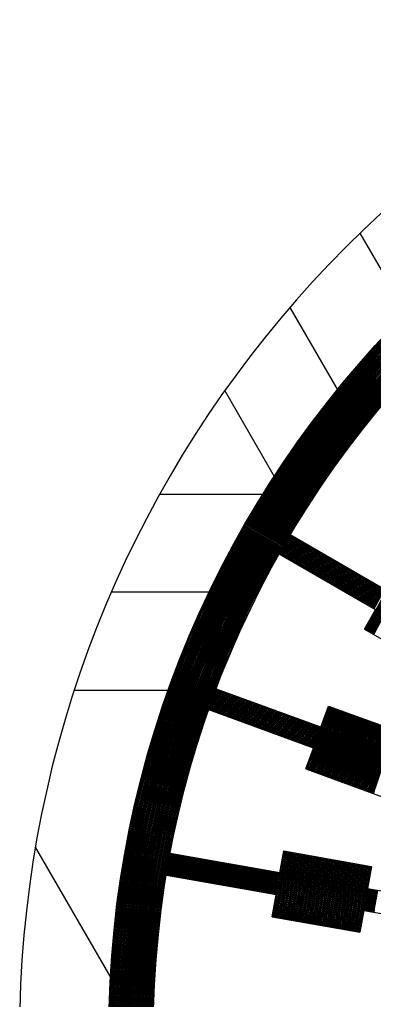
# Model space of a CAD drawing. Header units: millimetres. Extents: x 0 to 2404, y 0 to 1600.
# Drawn here: x 2129.33 to 2145.25, y 1486.27 to 1530.29 of the extents above; entities that cross this region are included whole.
import ezdxf

# ---------------------------------------------------------------- set-up
doc = ezdxf.new("R2010")
doc.units = ezdxf.units.MM

msp = doc.modelspace()

# ---------------------------------------------------------------- linework, layer by layer
at = {"linetype": 'Continuous'}
for p, q in [((2146.735, 1517.043), (2144.617, 1520.712)), ((2141.463, 1517.376), (2143.646, 1513.595)), ((2140.817, 1509.695), (2138.539, 1513.64)), ((2135.618, 1508.997), (2140.373, 1508.997)), ((2137.956, 1504.598), (2133.45, 1504.598)), ((2131.786, 1500.198), (2136.119, 1500.198)), ((2133.499, 1487.176), (2130.048, 1493.153))]:
    msp.add_line(p, q, dxfattribs=at)
for p, q in [((2145.808, 1504.662), (2141.481, 1507.161)), ((2145.308, 1503.796), (2140.981, 1506.295)), ((2144.808, 1502.93), (2145.308, 1503.796)), ((2144.808, 1502.93), (2148.214, 1500.964)), ((2142.856, 1498.538), (2138.161, 1500.247)), ((2142.514, 1497.598), (2137.819, 1499.307)), ((2142.856, 1498.538), (2143.198, 1499.478)), ((2143.198, 1499.478), (2146.957, 1498.11)), ((2142.172, 1496.659), (2142.514, 1497.598)), ((2142.172, 1496.659), (2145.931, 1495.291)), ((2141.013, 1491.994), (2136.091, 1492.862)), ((2141.013, 1491.994), (2141.186, 1492.979)), ((2141.186, 1492.979), (2145.126, 1492.284)), ((2145.126, 1492.284), (2144.952, 1491.299)), ((2140.839, 1491.009), (2135.918, 1491.877)), ((2144.952, 1491.299), (2150.373, 1490.344)), ((2140.665, 1490.024), (2140.839, 1491.009)), ((2140.665, 1490.024), (2144.605, 1489.33)), ((2144.778, 1490.315), (2144.605, 1489.33)), ((2144.778, 1490.315), (2150.199, 1489.359))]:
    msp.add_line(p, q)
for radius in [46, 45.95, 45.9, 45.85, 45.8, 45.75, 45.7, 45.65, 45.6, 45.55, 45.5, 45.45, 45.4, 45.35, 45.3, 45.25, 45.2, 45.15, 45.1, 45.05, 45, 44.95, 44.9, 44.85, 44.8, 44.75, 44.7, 44.65, 44.6, 44.55, 44.5, 44.45, 44.4, 44.35, 44.3, 44.25, 44.2, 44.15, 44.1, 44.05, 44]:
    msp.add_circle((2179.333, 1484.729), radius)
for radius, start, end in [(50, 108.2151, 71.6513), (44, 149.3474, 150.6518), (43.95, 149.3474, 150.6518), (43.9, 149.3474, 150.6526), (43.85, 149.3452, 150.6548), (43.8, 149.3452, 150.6548), (43.75, 149.3452, 150.6548), (43.7, 149.3444, 150.6556), (43.65, 149.3414, 150.6586), (43.6, 149.3414, 150.6586), (43.55, 149.3414, 150.6586), (43.5, 149.3414, 150.6586), (43.45, 149.3376, 150.6624), (43.4, 149.3376, 150.6624), (43.35, 149.3376, 150.6624), (43.3, 149.3376, 150.6624), (43.25, 149.3376, 150.6624), (43.2, 149.3368, 150.6632), (43.15, 149.3361, 150.6639), (43.1, 149.3353, 150.6647), (43.05, 149.3345, 150.6655), (43, 149.3338, 150.6662), (42.95, 149.333, 150.667), (42.9, 149.3322, 150.6678), (42.85, 149.3314, 150.6686), (42.8, 149.3306, 150.6694), (42.75, 149.3299, 150.6701), (42.7, 149.3291, 150.6709), (42.65, 149.3283, 150.6717), (42.6, 149.3275, 150.6725), (42.55, 149.3267, 150.6733), (42.5, 149.3259, 150.6741), (42.45, 149.3251, 150.6749), (42.4, 149.3243, 150.6757), (42.35, 149.3235, 150.6765), (42.3, 149.3227, 150.6773), (42.25, 149.3219, 150.6781), (42.2, 149.3211, 150.6789), (42.15, 149.3203, 150.6797), (42.1, 149.3195, 150.6805), (42.05, 149.3187, 150.6813), (42, 149.3179, 150.6821), (41.95, 149.3171, 150.6829), (41.9, 149.3163, 150.6837), (41.85, 149.3154, 150.6846), (41.8, 149.3146, 150.6854), (41.75, 149.3138, 150.6862), (41.7, 149.313, 150.687), (41.65, 149.3122, 150.6878), (41.6, 149.3113, 150.6887), (41.55, 149.3105, 150.6895), (41.5, 149.3097, 150.6903), (41.45, 149.3088, 150.6912), (41.4, 149.308, 150.692), (41.35, 149.3072, 150.6928), (41.3, 149.3063, 150.6937), (41.25, 149.3055, 150.6945), (41.2, 149.3046, 150.6954), (41.15, 149.3038, 150.6962), (41.1, 149.303, 150.697), (41.05, 149.3021, 150.6979), (41, 149.3013, 150.6987), (40.95, 149.3004, 150.6996), (40.9, 149.2995, 150.7005), (40.85, 149.2987, 150.7013), (40.8, 149.2978, 150.7022), (40.75, 149.297, 150.703), (40.7, 149.2961, 150.7039), (40.65, 149.2952, 150.7048), (40.6, 149.2944, 150.7056), (40.55, 149.2935, 150.7065), (40.5, 149.2926, 150.7074), (40.45, 149.2918, 150.7082), (39, 147.7958, 152.2042), (38.95, 147.7929, 152.2071), (38.9, 147.7901, 152.2099), (38.85, 147.7873, 152.2127), (38.8, 147.7844, 152.2156), (38.75, 147.7815, 152.2185), (40.4, 149.2909, 150.7091), (40.35, 149.29, 150.71), (40.3, 149.2891, 150.7109), (40.25, 149.2882, 150.7118), (40.2, 149.2873, 150.7127), (40.15, 149.2865, 150.7135), (40.1, 149.2856, 150.7144), (40.05, 149.2847, 150.7153), (40, 149.2838, 150.7162), (39.95, 149.2829, 150.7171), (39.9, 149.282, 150.718), (39.85, 149.2811, 150.7189), (39.8, 149.2802, 150.7198), (39.75, 149.2793, 150.7207), (39.7, 149.2784, 150.7216), (39.65, 149.2775, 150.7225), (39.6, 149.2765, 150.7235), (38.7, 147.7787, 152.2213), (38.65, 147.7758, 152.2242), (38.6, 147.7729, 152.2271), (38.55, 147.77, 152.23), (39.55, 149.2756, 150.7244), (39.5, 149.2747, 150.7253), (39.45, 149.2738, 150.7262), (39.4, 149.2729, 150.7271), (39.35, 149.272, 150.728), (39.3, 149.271, 150.729), (39.25, 149.2701, 150.7299), (39.2, 149.2692, 150.7308), (39.15, 149.2682, 150.7318), (39.1, 149.2673, 150.7327), (44, 159.3467, 160.6533), (43.95, 159.3467, 160.6533), (43.9, 159.3467, 160.6533), (43.85, 159.3467, 160.6533), (43.8, 159.3459, 160.6541), (43.75, 159.3452, 160.6548), (43.7, 159.3437, 160.6563), (43.65, 159.3437, 160.6563), (43.6, 159.3429, 160.6571), (43.55, 159.3422, 160.6578), (43.5, 159.3414, 160.6586), (43.45, 159.3407, 160.6593), (43.4, 159.3399, 160.6601), (43.35, 159.3391, 160.6609), (43.3, 159.3384, 160.6616), (43.25, 159.3376, 160.6624), (43.2, 159.3368, 160.6632), (43.15, 159.3361, 160.6639), (43.1, 159.3353, 160.6647), (43.05, 159.3345, 160.6655), (43, 159.3338, 160.6662), (42.95, 159.333, 160.667), (42.9, 159.3322, 160.6678), (42.85, 159.3314, 160.6686), (42.8, 159.3306, 160.6694), (42.75, 159.3299, 160.6701), (42.7, 159.3291, 160.6709), (42.65, 159.3283, 160.6717), (42.6, 159.3275, 160.6725), (42.55, 159.3267, 160.6733), (42.5, 159.3259, 160.6741), (42.45, 159.3251, 160.6749), (42.4, 159.3243, 160.6757), (42.35, 159.3235, 160.6765), (42.3, 159.3227, 160.6773), (42.25, 159.3219, 160.6781), (42.2, 159.3211, 160.6789), (42.15, 159.3203, 160.6797), (42.1, 159.3195, 160.6805), (42.05, 159.3187, 160.6813), (42, 159.3179, 160.6821), (41.95, 159.3171, 160.6829), (41.9, 159.3163, 160.6837), (41.85, 159.3154, 160.6846), (41.8, 159.3146, 160.6854), (41.75, 159.3138, 160.6862), (41.7, 159.313, 160.687), (41.65, 159.3122, 160.6878), (41.6, 159.3113, 160.6887), (41.55, 159.3105, 160.6895), (41.5, 159.3097, 160.6903), (41.45, 159.3088, 160.6912), (41.4, 159.308, 160.692), (41.35, 159.3072, 160.6928), (41.3, 159.3063, 160.6937), (41.25, 159.3055, 160.6945), (41.2, 159.3046, 160.6954), (41.15, 159.3038, 160.6962), (41.1, 159.303, 160.697), (41.05, 159.3021, 160.6979), (41, 159.3013, 160.6987), (39, 157.7958, 162.2042), (38.95, 157.7929, 162.2071), (38.9, 157.7901, 162.2099), (38.85, 157.7873, 162.2127), (38.8, 157.7844, 162.2156), (38.75, 157.7815, 162.2185), (38.7, 157.7787, 162.2213), (38.65, 157.7758, 162.2242), (38.6, 157.7729, 162.2271), (38.55, 157.77, 162.23), (38.5, 157.7671, 162.2329), (38.45, 157.7642, 162.2358), (38.4, 157.7613, 162.2387), (38.35, 157.7584, 162.2416), (38.3, 157.7555, 162.2445), (40.95, 159.3004, 160.6996), (40.9, 159.2995, 160.7005), (40.85, 159.2987, 160.7013), (40.8, 159.2978, 160.7022), (40.75, 159.297, 160.703), (40.7, 159.2961, 160.7039), (40.65, 159.2952, 160.7048), (40.6, 159.2944, 160.7056), (40.55, 159.2935, 160.7065), (40.5, 159.2926, 160.7074), (40.45, 159.2918, 160.7082), (40.4, 159.2909, 160.7091), (40.35, 159.29, 160.71), (40.3, 159.2891, 160.7109), (40.25, 159.2882, 160.7118), (40.2, 159.2873, 160.7127), (40.15, 159.2865, 160.7135), (40.1, 159.2856, 160.7144), (40.05, 159.2847, 160.7153), (40, 159.2838, 160.7162), (39.95, 159.2829, 160.7171), (39.9, 159.282, 160.718), (39.85, 159.2811, 160.7189), (39.8, 159.2802, 160.7198), (39.75, 159.2793, 160.7207), (39.7, 159.2784, 160.7216), (38.25, 157.7525, 162.2475), (38.2, 157.7496, 162.2504), (38.15, 157.7466, 162.2534), (38.1, 157.7437, 162.2563), (38.05, 157.7407, 162.2593), (38, 157.7377, 162.2623), (37.95, 157.7348, 162.2652), (37.9, 157.7318, 162.2682), (37.85, 157.7288, 162.2712), (37.8, 157.7258, 162.2742), (37.75, 157.7227, 162.2773), (37.7, 157.7197, 162.2803), (37.65, 157.7167, 162.2833), (37.6, 157.7137, 162.2863), (37.55, 157.7106, 162.2894), (37.5, 157.7076, 162.2924), (37.45, 157.7045, 162.2955), (37.4, 157.7014, 162.2986), (37.35, 157.6983, 162.3017), (37.3, 157.6953, 162.3047), (37.25, 157.6922, 162.3078), (37.2, 157.6891, 162.3109), (37.15, 157.6859, 162.3141), (37.1, 157.6828, 162.3172), (37.05, 157.6797, 162.3203), (37, 157.6766, 162.3234), (39.65, 159.2775, 160.7225), (39.6, 159.2765, 160.7235), (39.55, 159.2756, 160.7244), (39.5, 159.2747, 160.7253), (39.45, 159.2738, 160.7262), (39.4, 159.2729, 160.7271), (39.35, 159.272, 160.728), (39.3, 159.271, 160.729), (39.25, 159.2701, 160.7299), (39.2, 159.2692, 160.7308), (39.15, 159.2682, 160.7318), (39.1, 159.2673, 160.7327), (39.05, 159.2664, 160.7336), (36.95, 157.6734, 162.3266), (36.9, 157.6703, 162.3297), (36.85, 157.6671, 162.3329), (36.8, 157.6639, 162.3361), (36.75, 157.6607, 162.3393), (36.7, 157.6576, 162.3424), (36.65, 157.6544, 162.3456), (36.6, 157.6512, 162.3488), (36.55, 157.6479, 162.3521), (36.5, 157.6447, 162.3553), (36.45, 157.6415, 162.3585), (36.4, 157.6382, 162.3618), (36.35, 157.635, 162.365), (36.3, 157.6317, 162.3683), (36.25, 157.6285, 162.3715), (36.2, 157.6252, 162.3748), (36.15, 157.6219, 162.3781), (36.1, 157.6186, 162.3814), (36.05, 157.6153, 162.3847), (36, 157.612, 162.388), (35.95, 157.6087, 162.3913), (35.9, 157.6053, 162.3947), (35.85, 157.602, 162.398), (35.8, 157.5986, 162.4014), (44, 169.3467, 170.6533), (43.95, 169.3467, 170.6533), (43.9, 169.3467, 170.6533), (43.85, 169.3467, 170.6533), (43.8, 169.3459, 170.6541), (43.75, 169.3452, 170.6548), (43.7, 169.3437, 170.6563), (43.65, 169.3437, 170.6563), (43.6, 169.3429, 170.6571), (43.55, 169.3422, 170.6578), (43.5, 169.3414, 170.6586), (43.45, 169.3407, 170.6593), (43.4, 169.3399, 170.6601), (43.35, 169.3391, 170.6609), (43.3, 169.3384, 170.6616), (43.25, 169.3376, 170.6624), (43.2, 169.3368, 170.6632), (43.15, 169.3361, 170.6639), (43.1, 169.3353, 170.6647), (43.05, 169.3345, 170.6655), (43, 169.3338, 170.6662), (42.95, 169.333, 170.667), (42.9, 169.3322, 170.6678), (42.85, 169.3314, 170.6686), (42.8, 169.3306, 170.6694), (42.75, 169.3299, 170.6701), (42.7, 169.3291, 170.6709), (42.65, 169.3283, 170.6717), (42.6, 169.3275, 170.6725), (39, 167.7958, 172.2042), (38.95, 167.7929, 172.2071), (38.9, 167.7901, 172.2099), (38.85, 167.7873, 172.2127), (38.8, 167.7844, 172.2156), (38.75, 167.7815, 172.2185), (38.7, 167.7787, 172.2213), (38.65, 167.7758, 172.2242), (38.6, 167.7729, 172.2271), (38.55, 167.77, 172.23), (38.5, 167.7671, 172.2329), (38.45, 167.7642, 172.2358), (38.4, 167.7613, 172.2387), (38.35, 167.7584, 172.2416), (38.3, 167.7555, 172.2445), (38.25, 167.7525, 172.2475), (38.2, 167.7496, 172.2504), (38.15, 167.7466, 172.2534), (38.1, 167.7437, 172.2563), (38.05, 167.7407, 172.2593), (38, 167.7377, 172.2623), (37.95, 167.7348, 172.2652), (37.9, 167.7318, 172.2682), (37.85, 167.7288, 172.2712), (37.8, 167.7258, 172.2742), (37.75, 167.7227, 172.2773), (37.7, 167.7197, 172.2803), (37.65, 167.7167, 172.2833), (37.6, 167.7137, 172.2863), (37.55, 167.7106, 172.2894), (37.5, 167.7076, 172.2924), (37.45, 167.7045, 172.2955), (37.4, 167.7014, 172.2986), (37.35, 167.6983, 172.3017), (37.3, 167.6953, 172.3047), (37.25, 167.6922, 172.3078), (37.2, 167.6891, 172.3109), (37.15, 167.6859, 172.3141), (37.1, 167.6828, 172.3172), (37.05, 167.6797, 172.3203), (37, 167.6766, 172.3234), (36.95, 167.6734, 172.3266), (42.55, 169.3267, 170.6733), (42.5, 169.3259, 170.6741), (42.45, 169.3251, 170.6749), (42.4, 169.3243, 170.6757), (42.35, 169.3235, 170.6765), (42.3, 169.3227, 170.6773), (42.25, 169.3219, 170.6781), (42.2, 169.3211, 170.6789), (42.15, 169.3203, 170.6797), (42.1, 169.3195, 170.6805), (42.05, 169.3187, 170.6813), (42, 169.3179, 170.6821), (41.95, 169.3171, 170.6829), (41.9, 169.3163, 170.6837), (41.85, 169.3154, 170.6846), (41.8, 169.3146, 170.6854), (41.75, 169.3138, 170.6862), (41.7, 169.313, 170.687), (41.65, 169.3122, 170.6878), (41.6, 169.3113, 170.6887), (41.55, 169.3105, 170.6895), (41.5, 169.3097, 170.6903), (41.45, 169.3088, 170.6912), (41.4, 169.308, 170.692), (41.35, 169.3072, 170.6928), (41.3, 169.3063, 170.6937), (41.25, 169.3055, 170.6945), (41.2, 169.3046, 170.6954), (41.15, 169.3038, 170.6962), (41.1, 169.303, 170.697), (41.05, 169.3021, 170.6979), (41, 169.3013, 170.6987), (40.95, 169.3004, 170.6996), (40.9, 169.2995, 170.7005), (40.85, 169.2987, 170.7013), (40.8, 169.2978, 170.7022), (40.75, 169.297, 170.703), (40.7, 169.2961, 170.7039), (40.65, 169.2952, 170.7048), (40.6, 169.2944, 170.7056), (40.55, 169.2935, 170.7065), (40.5, 169.2926, 170.7074), (40.45, 169.2918, 170.7082), (40.4, 169.2909, 170.7091), (40.35, 169.29, 170.71), (40.3, 169.2891, 170.7109), (40.25, 169.2882, 170.7118), (40.2, 169.2873, 170.7127), (40.15, 169.2865, 170.7135), (40.1, 169.2856, 170.7144), (40.05, 169.2847, 170.7153), (36.9, 167.6703, 172.3297), (36.85, 167.6671, 172.3329), (36.8, 167.6639, 172.3361), (36.75, 167.6607, 172.3393), (36.7, 167.6576, 172.3424), (36.65, 167.6544, 172.3456), (36.6, 167.6512, 172.3488), (36.55, 167.6479, 172.3521), (36.5, 167.6447, 172.3553), (36.45, 167.6415, 172.3585), (36.4, 167.6382, 172.3618), (36.35, 167.635, 172.365), (36.3, 167.6317, 172.3683), (36.25, 167.6285, 172.3715), (36.2, 167.6252, 172.3748), (36.15, 167.6219, 172.3781), (36.1, 167.6186, 172.3814), (36.05, 167.6153, 172.3847), (36, 167.612, 172.388), (35.95, 167.6087, 172.3913), (35.9, 167.6053, 172.3947), (35.85, 167.602, 172.398), (35.8, 167.5986, 172.4014), (35.75, 167.5953, 172.4047), (35.7, 167.5919, 172.4081), (35.65, 167.5885, 172.4115), (35.6, 167.5851, 172.4149), (35.55, 167.5817, 172.4183), (35.5, 167.5783, 172.4217), (35.45, 167.5749, 172.4251), (35.4, 167.5715, 172.4285), (35.35, 167.568, 172.432), (35.3, 167.5646, 172.4354), (35.25, 167.5611, 172.4389), (35.2, 167.5577, 172.4423), (35.15, 167.5542, 172.4458), (35.1, 167.5507, 172.4493), (35.05, 167.5472, 172.4528), (40, 169.2838, 170.7162), (39.95, 169.2829, 170.7171), (39.9, 169.282, 170.718), (39.85, 169.2811, 170.7189), (39.8, 169.2802, 170.7198), (39.75, 169.2793, 170.7207), (39.7, 169.2784, 170.7216), (39.65, 169.2775, 170.7225), (39.6, 169.2765, 170.7235), (39.55, 169.2756, 170.7244), (39.5, 169.2747, 170.7253), (39.45, 169.2738, 170.7262), (39.4, 169.2729, 170.7271), (39.35, 169.272, 170.728), (39.3, 169.271, 170.729), (39.25, 169.2701, 170.7299), (39.2, 169.2692, 170.7308), (39.15, 169.2682, 170.7318), (39.1, 169.2673, 170.7327), (39.05, 169.2664, 170.7336), (35, 169.1803, 170.8197), (34.95, 169.1803, 170.8197), (34.9, 169.1791, 170.8209), (34.85, 169.1779, 170.8221), (34.8, 169.1768, 170.8232), (34.75, 169.1756, 170.8244), (34.7, 169.1744, 170.8256), (34.65, 169.1732, 170.8268), (34.6, 169.172, 170.828), (34.55, 169.1708, 170.8292)]:
    msp.add_arc((2179.333, 1484.729), radius, start, end)

doc.saveas('drawing.dxf')
